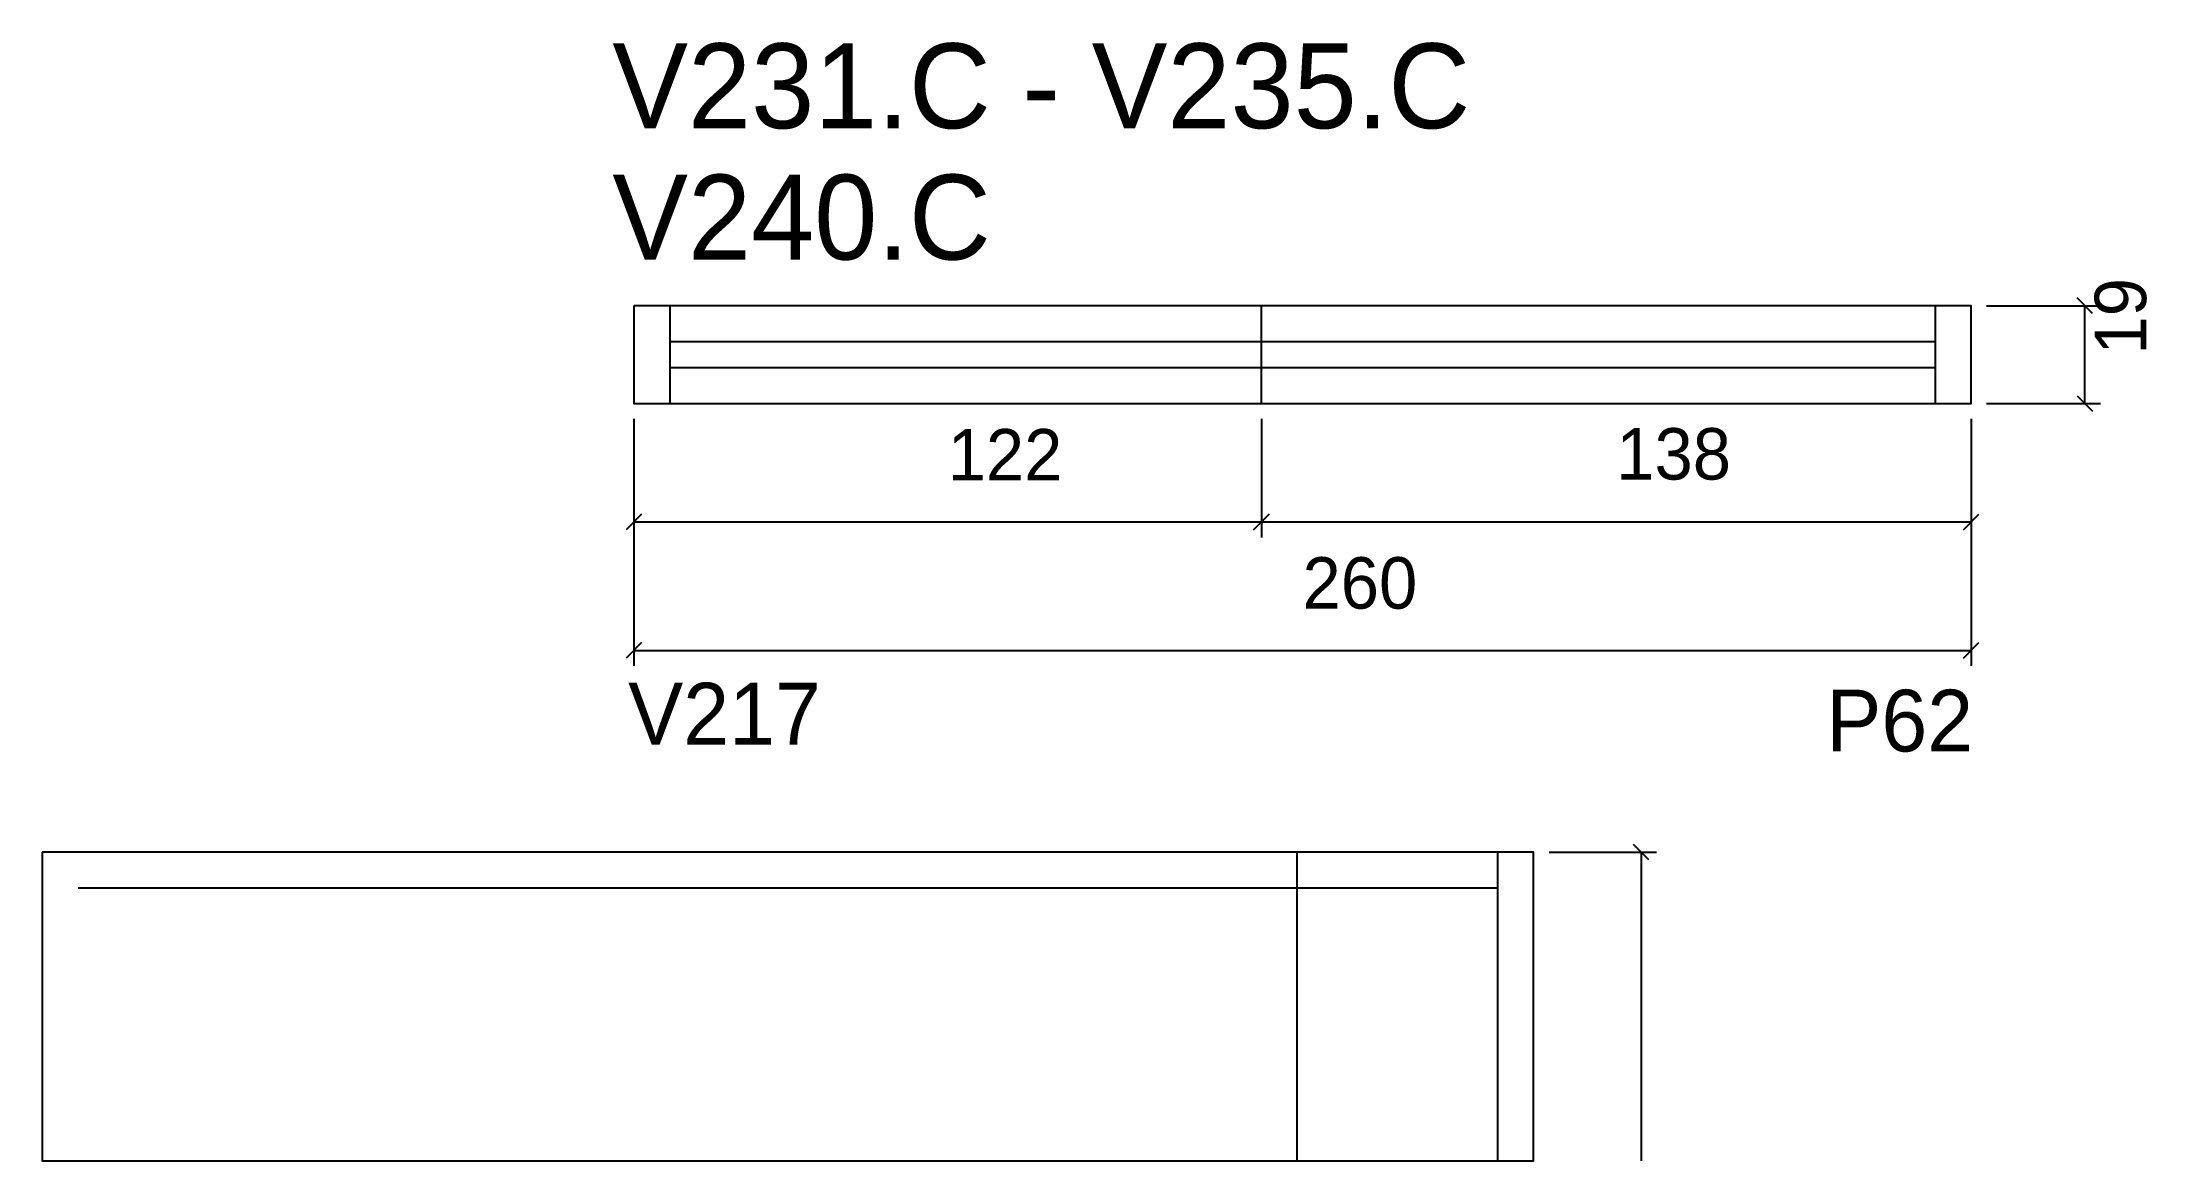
# Model space of a CAD drawing. Header units: metres. Extents: x 2599 to 3008, y 15744 to 15962.
import ezdxf

# ---------------------------------------------------------------- set-up
doc = ezdxf.new("R2010")
doc.units = ezdxf.units.M
for name, color, linetype in [('5', 7, 'Continuous'), ('COTA', 7, 'Continuous'), ('NOMENCLATURA', 7, 'Continuous'), ('Painéis', 7, 'Continuous'), ('SARR_2.2x7', 7, 'Continuous')]:
    doc.layers.add(name, color=color, linetype=linetype)

msp = doc.modelspace()

# ---------------------------------------------------------------- linework, layer by layer
at = {"layer": 'COTA', "color": 0, "lineweight": 25}
for p, q in [((2997.22, 15908.89), (2994.22, 15911.89)), ((2994.22, 15892.89), (2997.22, 15889.89)), ((2715.1, 15844.89), (2712.1, 15841.89)), ((2972.1, 15841.89), (2975.1, 15844.89))]:
    msp.add_line(p, q, dxfattribs=at)
at = {"layer": 'COTA', "color": 4, "lineweight": 25}
for p, q in [((2976.6, 15910.39), (2998.72, 15910.39)), ((2995.72, 15891.39), (2995.72, 15910.39)), ((2976.6, 15891.39), (2998.72, 15891.39)), ((2713.6, 15888.39), (2713.6, 15840.39)), ((2973.6, 15888.39), (2973.6, 15840.39)), ((2713.6, 15843.39), (2973.6, 15843.39))]:
    msp.add_line(p, q, dxfattribs=at)
at = {"layer": 'Painéis', "color": 200, "lineweight": 25}
for p, q in [((2835.6, 15891.39), (2835.6, 15910.39)), ((2842.54, 15744.15), (2842.54, 15804.15))]:
    msp.add_line(p, q, dxfattribs=at)
at = {"layer": 'Painéis', "color": 4, "lineweight": 25}
for p, q in [((2713.6, 15888.39), (2713.6, 15865.35)), ((2835.6, 15888.39), (2835.6, 15865.35)), ((2835.6, 15888.39), (2835.6, 15865.35)), ((2973.6, 15888.39), (2973.6, 15865.35)), ((2713.6, 15868.35), (2835.6, 15868.35)), ((2835.6, 15868.35), (2973.6, 15868.35)), ((2891.54, 15804.15), (2912.44, 15804.15)), ((2909.44, 15804.15), (2909.44, 15744.15))]:
    msp.add_line(p, q, dxfattribs=at)
at = {"layer": 'Painéis', "color": 0, "lineweight": 25}
for p, q in [((2715.1, 15869.85), (2712.1, 15866.85)), ((2834.1, 15866.85), (2837.1, 15869.85)), ((2837.1, 15869.85), (2834.1, 15866.85)), ((2972.1, 15866.85), (2975.1, 15869.85)), ((2910.94, 15802.65), (2907.94, 15805.65))]:
    msp.add_line(p, q, dxfattribs=at)
at = {"layer": 'Painéis', "color": 200, "lineweight": 25}
for points in [[(2713.6, 15910.39), (2713.6, 15891.39), (2973.6, 15891.39), (2973.6, 15910.39), (2713.6, 15910.39)], [(2598.54, 15804.15), (2598.54, 15744.15), (2888.54, 15744.15), (2888.54, 15804.15), (2598.54, 15804.15)]]:
    msp.add_lwpolyline(points, dxfattribs=at)
at = {"layer": 'SARR_2.2x7', "color": 40, "lineweight": 25}
for p, q in [((2720.6, 15910.39), (2720.6, 15891.39)), ((2966.6, 15910.39), (2966.6, 15891.39)), ((2966.6, 15903.39), (2720.6, 15903.39)), ((2720.6, 15898.39), (2966.6, 15898.39)), ((2881.54, 15804.15), (2881.54, 15744.15)), ((2881.54, 15797.15), (2605.54, 15797.15))]:
    msp.add_line(p, q, dxfattribs=at)

# ---------------------------------------------------------------- texts
at = {"layer": '5', "color": 5, "lineweight": 25}
for s, p in [('V217', (2712.49, 15825.08)), ('P62', (2945.44, 15823.74))]:
    msp.add_text(s, height=12, rotation=360, dxfattribs=at).set_placement(p)
at = {"layer": 'COTA', "color": 240, "lineweight": 25}
msp.add_text('19', height=10, rotation=90, dxfattribs=at).set_placement((3007.63, 15900.89))
msp.add_text('260', height=10, dxfattribs=at).set_placement((2843.6, 15851.5))
at = {"layer": 'NOMENCLATURA', "color": 7, "lineweight": 25}
for s, p in [('V231.C - V235.C', (2709.41, 15944.88)), ('V240.C', (2709.41, 15919.36))]:
    msp.add_text(s, height=16.5, dxfattribs=at).set_placement(p)
at = {"layer": 'Painéis', "color": 240, "lineweight": 25}
for s, p in [('122', (2774.6, 15876.41)), ('138', (2904.6, 15876.59))]:
    msp.add_text(s, height=10, dxfattribs=at).set_placement(p)

doc.saveas('drawing.dxf')
